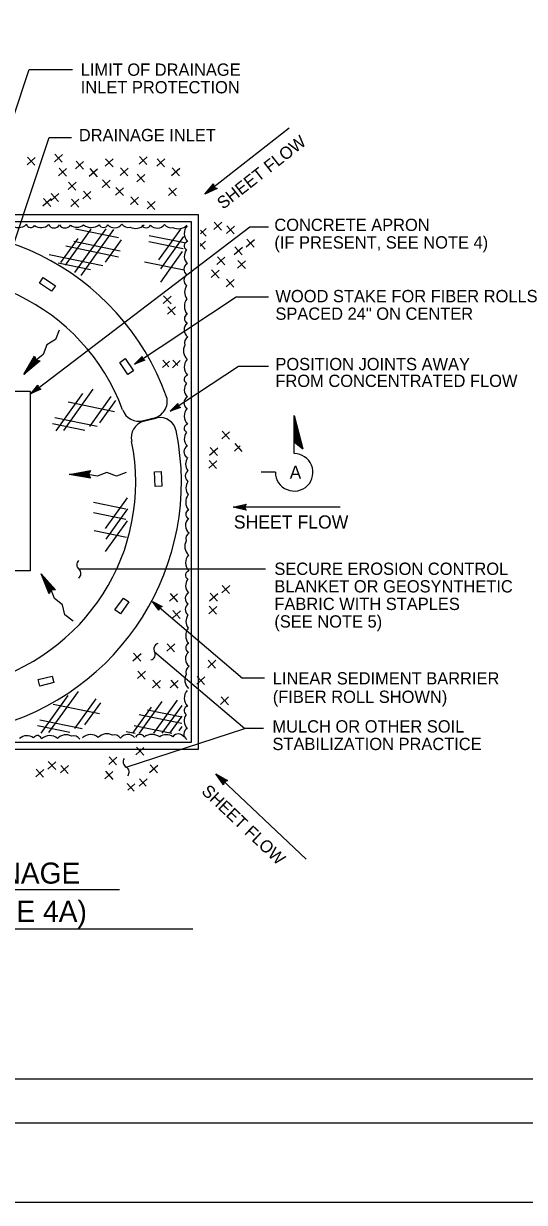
# Model space of a CAD drawing. Extents: x -894 to 866, y -476 to 714.
# Drawn here: x -469 to -184, y -476 to 195 of the extents above; entities that cross this region are included whole.
import ezdxf

# ---------------------------------------------------------------- set-up
doc = ezdxf.new("R2010")
doc.units = 0
for name, color, linetype in [('1 Control', 7, 'Continuous'), ('10 Sheet Format', 7, 'Continuous'), ('22 Misc Cnst Det', 7, 'Continuous'), ('57 Undefined', 7, 'Continuous'), ('60 Nongeo Data', 7, 'Continuous'), ('62 AsBuilt Chng', 7, 'Continuous'), ('63 Seal and Sig', 7, 'Continuous')]:
    doc.layers.add(name, color=color, linetype=linetype)

msp = doc.modelspace()

# ---------------------------------------------------------------- linework, layer by layer
at = {"layer": '1 Control'}
for p, q in [((-360.87, 103.69), (-360.87, 103.69)), ((-358.81, 101.06), (-358.81, 101.06)), ((-365.75, 97.75), (-365.75, 97.75)), ((-359.54, -232.27), (-359.54, -232.27)), ((-355.26, -238.65), (-355.26, -238.65)), ((-352.96, -236.23), (-352.96, -236.23))]:
    msp.add_line(p, q, dxfattribs=at)
for points in [[(-358.81, 101.06), (-365.75, 97.75), (-360.87, 103.69), (-360.8, 103.17), (-364.38, 98.83), (-359.29, 101.24), (-359.77, 101.43), (-363.03, 99.88), (-360.74, 102.66), (-360.68, 102.15), (-361.67, 100.94), (-360.26, 101.62), (-360.63, 101.76), (-360.87, 103.69), (-360.63, 101.76)], [(-355.26, -238.65), (-359.54, -232.27), (-352.96, -236.23), (-353.46, -236.37), (-358.28, -233.46), (-355.14, -238.14), (-355.03, -237.64), (-357.04, -234.65), (-353.95, -236.5), (-354.45, -236.64), (-355.79, -235.84), (-354.92, -237.14), (-354.83, -236.74), (-352.96, -236.23), (-354.83, -236.74)]]:
    msp.add_lwpolyline(points, close=True, dxfattribs=at)
at = {"layer": '10 Sheet Format'}
for p, q in [((-813.45, -406.04), (811.55, -406.04)), ((-863.46, -431.04), (836.55, -431.04))]:
    msp.add_line(p, q, dxfattribs=at)
for points in [[(-894.04, 713.56), (865.96, 713.56), (865.96, -476.44), (-894.04, -476.44)], [(-863.46, -431.04), (836.55, -431.04), (836.55, 668.96), (-863.46, 668.96)]]:
    msp.add_lwpolyline(points, close=True, dxfattribs=at)
at = {"layer": '22 Misc Cnst Det'}
for p, q in [((-314.93, -28.3), (-310.11, -47.2)), ((-314.93, -49.95), (-314.93, -28.3)), ((-314.93, -29.85), (-310.61, -46.8)), ((-314.93, -31.41), (-311.11, -46.39)), ((-314.93, -32.96), (-311.61, -45.99)), ((-314.93, -34.52), (-312.11, -45.58)), ((-314.93, -36.07), (-312.61, -45.18)), ((-314.93, -37.63), (-313.11, -44.77)), ((-314.93, -39.18), (-313.61, -44.37)), ((-314.93, -40.73), (-314.1, -43.96)), ((-314.93, -42.29), (-314.6, -43.56)), ((-314.93, -43.3), (-310.11, -47.2)), ((-325.62, -60.64), (-333.75, -60.64))]:
    msp.add_line(p, q, dxfattribs=at)
msp.add_arc((-314.93, -60.64), 10.69, 179.99947, 89.99996, dxfattribs=at)
at = {"layer": '57 Undefined'}
for p, q in [((-493.39, 86.08), (-465.76, 168.77)), ((-465.76, 168.77), (-441.23, 168.77)), ((-317.73, 135.34), (-365.75, 97.75)), ((-511.23, -40.05), (-454.42, 129.98)), ((-454.42, 129.98), (-441.82, 129.98)), ((-464.78, -15.8), (-340.23, 79.24)), ((-340.23, 79.24), (-329.66, 79.24)), ((-405.78, 0.97), (-347.94, 39.25)), ((-347.94, 39.25), (-329.66, 39.25)), ((-385.49, -25.88), (-346.6, -0.14)), ((-346.6, -0.14), (-329.66, -0.14)), ((-331.29, -115.86), (-437.48, -115.86)), ((-395.63, -134.27), (-344.33, -177.94)), ((-394.44, -162.92), (-343.13, -206.58)), ((-331.89, -177.94), (-344.33, -177.94)), ((-410.55, -228.57), (-343.13, -206.58)), ((-332.49, -206.58), (-343.13, -206.58)), ((-308.17, -281.04), (-359.54, -232.27)), ((-627.67, -298.24), (-414.43, -298.24)), ((-670.32, -320.58), (-372.7, -320.58))]:
    msp.add_line(p, q, dxfattribs=at)
at = {"layer": '60 Nongeo Data'}
for p, q in [((-405.78, 0.97), (-405.78, 0.97)), ((-401.51, 5.39), (-401.51, 5.39)), ((-400.03, 3.17), (-400.03, 3.17)), ((-460.81, -11.1), (-460.81, -11.1)), ((-459.19, -13.23), (-459.19, -13.23)), ((-464.78, -15.8), (-464.78, -15.8)), ((-385.49, -25.88), (-385.49, -25.88)), ((-381.22, -21.46), (-381.22, -21.46)), ((-379.75, -23.69), (-379.75, -23.69)), ((-400.81, -31.18), (-395.37, -29.74)), ((-400.72, -31.6), (-393.04, -29.55)), ((-395.63, -134.27), (-395.63, -134.27)), ((-391.93, -139.18), (-391.93, -139.18)), ((-390.2, -137.15), (-390.2, -137.15))]:
    msp.add_line(p, q, dxfattribs=at)
for points in [[(-676.27, 86.16), (-369.67, 86.16), (-369.67, -218.42), (-676.27, -218.42)], [(-671.99, 82.22), (-373.61, 82.22), (-373.61, -214.48), (-671.99, -214.48)], [(-400.03, 3.17), (-405.78, 0.97), (-401.51, 5.4), (-401.49, 4.98), (-404.62, 1.74), (-400.41, 3.35), (-400.78, 3.53), (-403.47, 2.5), (-401.47, 4.57), (-401.45, 4.15), (-402.32, 3.26), (-401.15, 3.7), (-401.44, 3.84), (-401.51, 5.4), (-401.44, 3.84)], [(-459.19, -13.23), (-464.78, -15.8), (-460.81, -11.1), (-460.77, -11.51), (-463.67, -14.95), (-459.58, -13.07), (-459.96, -12.92), (-462.58, -14.13), (-460.72, -11.93), (-460.68, -12.34), (-461.48, -13.29), (-460.35, -12.77), (-460.64, -12.65), (-460.81, -11.1), (-460.64, -12.65)], [(-379.75, -23.69), (-385.49, -25.88), (-381.22, -21.46), (-381.2, -21.88), (-384.33, -25.11), (-380.12, -23.51), (-380.49, -23.33), (-383.19, -24.36), (-381.19, -22.29), (-381.17, -22.7), (-382.03, -23.6), (-380.87, -23.15), (-381.16, -23.01), (-381.22, -21.46), (-381.16, -23.01)], [(-391.93, -139.18), (-395.63, -134.27), (-390.2, -137.15), (-390.59, -137.28), (-394.57, -135.17), (-391.86, -138.77), (-391.8, -138.37), (-393.53, -136.06), (-390.99, -137.41), (-391.38, -137.54), (-392.48, -136.96), (-391.73, -137.96), (-391.67, -137.64), (-390.2, -137.15), (-391.67, -137.64)]]:
    msp.add_lwpolyline(points, close=True, dxfattribs=at)
for centre, radius, start, end in [((-523.3, -66.28), 144.13, 19.73803, 11.782), ((-523.3, -66.28), 118.13, 20.44006, 11.34166), ((-396.9, -20.19), 9.68, 279.14156, 15.60383), ((-403.41, -21.86), 9.68, 198.98107, 285.60383), ((-398.01, -40.89), 9.68, 106.28063, 192.83945), ((-391.56, -39.11), 9.68, 12.01134, 98.77754)]:
    msp.add_arc(centre, radius, start, end, dxfattribs=at)
at = {"layer": '62 AsBuilt Chng'}
for p, q in [((-467, 114.48), (-462.42, 118.66)), ((-466.74, 118.79), (-462.55, 114.21)), ((-451.5, 116.25), (-446.92, 120.43)), ((-451.24, 120.56), (-447.05, 115.98)), ((-439.42, 112.21), (-434.84, 116.4)), ((-439.16, 116.53), (-434.97, 111.95)), ((-422.54, 113.65), (-417.96, 117.83)), ((-422.28, 117.96), (-418.09, 113.38)), ((-403.2, 114.85), (-398.62, 119.04)), ((-402.94, 119.17), (-398.75, 114.59)), ((-393.17, 113.65), (-388.59, 117.83)), ((-392.91, 117.96), (-388.72, 113.38)), ((-449.09, 108.18), (-444.5, 112.37)), ((-448.82, 112.5), (-444.64, 107.92)), ((-431.6, 107.98), (-427.02, 112.17)), ((-431.34, 112.3), (-427.15, 107.72)), ((-414.08, 108.41), (-409.5, 112.59)), ((-413.82, 112.72), (-409.63, 108.14)), ((-404.58, 104.85), (-400, 109.03)), ((-404.32, 109.17), (-400.13, 104.58)), ((-384.71, 108.41), (-380.13, 112.59)), ((-384.45, 112.72), (-380.26, 108.14)), ((-443.68, 100.32), (-439.1, 104.51)), ((-443.42, 104.64), (-439.23, 100.06)), ((-424.35, 101.53), (-419.76, 105.72)), ((-424.08, 105.85), (-419.9, 101.27)), ((-416.66, 97.19), (-412.08, 101.38)), ((-416.4, 101.51), (-412.22, 96.93)), ((-386.57, 97.01), (-381.98, 101.2)), ((-386.31, 101.33), (-382.12, 96.75)), ((-457.96, 91.06), (-453.37, 95.24)), ((-457.69, 95.37), (-453.51, 90.79)), ((-453.52, 93.88), (-448.94, 98.06)), ((-453.26, 98.2), (-449.08, 93.61)), ((-442.07, 90.65), (-437.49, 94.84)), ((-441.81, 94.97), (-437.62, 90.39)), ((-435.22, 95.08), (-430.64, 99.27)), ((-434.96, 99.4), (-430.77, 94.82)), ((-408.2, 91.95), (-403.62, 96.14)), ((-407.94, 96.27), (-403.76, 91.69)), ((-398.65, 89.35), (-394.07, 93.54)), ((-398.39, 93.67), (-394.2, 89.09)), ((-360.79, 77.55), (-356.21, 81.74)), ((-360.53, 81.87), (-356.34, 77.29)), ((-368.35, 75.21), (-365, 78.28)), ((-368.31, 77.3), (-365.13, 73.83)), ((-353.58, 75.35), (-349, 79.53)), ((-353.32, 79.67), (-349.14, 75.08)), ((-368.49, 68.18), (-365.49, 70.93)), ((-368.46, 69.58), (-365.62, 66.48)), ((-349.06, 63.4), (-344.47, 67.59)), ((-348.79, 67.72), (-344.61, 63.14)), ((-342.21, 67.84), (-337.63, 72.02)), ((-341.95, 72.16), (-337.76, 67.57)), ((-358.93, 57.7), (-354.35, 61.88)), ((-358.67, 62.02), (-354.48, 57.43)), ((-362.2, 50.27), (-357.62, 54.46)), ((-361.94, 54.59), (-357.75, 50.01)), ((-347.2, 55.66), (-342.61, 59.85)), ((-346.94, 59.98), (-342.75, 55.4)), ((-353.74, 45.03), (-349.16, 49.22)), ((-353.48, 49.35), (-349.29, 44.77)), ((-389.53, 35.48), (-384.94, 39.66)), ((-389.26, 39.79), (-385.08, 35.21)), ((-386.85, 33.68), (-382.66, 29.1)), ((-387.11, 29.36), (-382.53, 33.55)), ((-389.99, -1.04), (-385.96, 2.64)), ((-389.73, 3.28), (-386.23, -0.55)), ((-384.25, -1.08), (-379.85, 2.94)), ((-383.99, 3.24), (-381.21, 0.2)), ((-356.23, -41.55), (-351.8, -37.5)), ((-355.97, -37.23), (-351.78, -41.82)), ((-363.07, -50.86), (-358.49, -46.68)), ((-362.81, -46.55), (-358.63, -51.13)), ((-349.02, -48.64), (-345.66, -45.56)), ((-348.76, -44.32), (-344.75, -48.71)), ((-363.56, -58.22), (-358.98, -54.03)), ((-363.3, -53.9), (-359.12, -58.48)), ((-288.79, -80.45), (-349.76, -80.45)), ((-349.76, -80.45), (-349.76, -80.45)), ((-342.26, -78.79), (-342.26, -78.79)), ((-342.26, -82.13), (-342.26, -82.13)), ((-356.23, -129.37), (-351.64, -125.19)), ((-355.97, -125.05), (-351.78, -129.64)), ((-385.88, -134.05), (-381.3, -129.87)), ((-385.62, -129.74), (-381.43, -134.32)), ((-363.07, -133.81), (-358.49, -129.62)), ((-362.81, -129.49), (-358.63, -134.07)), ((-384.27, -143.73), (-379.69, -139.54)), ((-384.01, -139.41), (-379.82, -143.99)), ((-363.56, -141.16), (-358.98, -136.97)), ((-363.3, -136.84), (-359.12, -141.42)), ((-387.51, -162.58), (-382.92, -158.39)), ((-387.24, -158.26), (-383.06, -162.84)), ((-406.74, -167.96), (-402.15, -163.77)), ((-406.48, -163.64), (-402.29, -168.22)), ((-364.14, -171.9), (-359.56, -167.71)), ((-363.88, -167.58), (-359.7, -172.16)), ((-404.17, -178.14), (-399.59, -173.95)), ((-403.91, -173.82), (-399.72, -178.4)), ((-395.71, -183.38), (-391.13, -179.19)), ((-395.45, -179.06), (-391.26, -183.64)), ((-385.49, -183.4), (-380.91, -179.21)), ((-385.23, -179.08), (-381.16, -183.54)), ((-370.45, -181.31), (-365.86, -177.12)), ((-370.19, -176.99), (-366, -181.57)), ((-356.86, -192.79), (-352.28, -188.6)), ((-356.6, -188.47), (-352.41, -193.05)), ((-405.05, -221.5), (-400.47, -217.32)), ((-404.79, -217.18), (-400.6, -221.77)), ((-455.19, -229.65), (-450.61, -225.46)), ((-454.93, -225.33), (-450.74, -229.91)), ((-447.99, -231.85), (-443.41, -227.66)), ((-447.73, -227.53), (-443.54, -232.11)), ((-420.53, -227.03), (-415.95, -222.84)), ((-420.27, -222.71), (-416.09, -227.29)), ((-397.24, -231.61), (-392.66, -227.42)), ((-396.98, -227.29), (-392.79, -231.87)), ((-462.04, -234.08), (-457.46, -229.89)), ((-461.78, -229.76), (-457.59, -234.34)), ((-422.71, -235.24), (-418.13, -231.05)), ((-422.45, -230.92), (-418.27, -235.5)), ((-409.96, -237.95), (-406.13, -242.15)), ((-409.62, -241.72), (-405.64, -238.09)), ((-403.28, -239.44), (-398.7, -235.26)), ((-403.02, -235.13), (-399.17, -239.34))]:
    msp.add_line(p, q, dxfattribs=at)
for points in [[(-459.94, 47.06), (-457.79, 50.25), (-450.93, 45.63), (-453.07, 42.44)], [(-414.3, 1.97), (-411.1, 4.11), (-406.51, -2.78), (-409.71, -4.92)], [(-582, -14.43), (-465.25, -14.43), (-465.25, -116.72), (-582, -116.72)], [(-394.46, -60.37), (-390.62, -60.25), (-390.35, -68.52), (-394.19, -68.65)], [(-342.26, -82.13), (-349.76, -80.45), (-342.26, -78.79), (-342.53, -79.23), (-348.02, -80.45), (-342.53, -81.68), (-342.79, -81.24), (-346.31, -80.45), (-342.8, -79.67), (-343.06, -80.12), (-344.58, -80.45), (-343.06, -80.8), (-343.26, -80.45), (-342.26, -78.79), (-343.26, -80.45)], [(-413.88, -141.19), (-417, -138.94), (-412.15, -132.23), (-409.04, -134.48)], [(-459.83, -182.42), (-460.77, -178.69), (-452.74, -176.68), (-451.8, -180.41)]]:
    msp.add_lwpolyline(points, close=True, dxfattribs=at)
at = {"layer": '63 Seal and Sig'}
for p, q in [((-430.7, 77.73), (-445.4, 57.23)), ((-422.26, 77.99), (-440.11, 53.1)), ((-439.44, 78.02), (-415.01, 73.01)), ((-417.74, 77.62), (-436.51, 51.44)), ((-397.44, 74.31), (-377.46, 70.21)), ((-379.71, 77.83), (-392.17, 60.45)), ((-438.13, 72.51), (-447.94, 58.82)), ((-445.01, 68.29), (-415.05, 62.14)), ((-440.33, 70.98), (-413.98, 65.57)), ((-413.42, 71.7), (-422.47, 59.08)), ((-397.79, 70.88), (-378.17, 66.85)), ((-377.92, 73.73), (-391.14, 55.29)), ((-454.47, 63.39), (-423.9, 57.11)), ((-378.67, 65.11), (-391.14, 47.73)), ((-449.32, 58.68), (-430.92, 54.91)), ((-400.2, 59.19), (-377.68, 54.57)), ((-468.88, -5.02), (-462.74, 5.53)), ((-459.5, 2.79), (-468.88, -5.02)), ((-467.03, -2.83), (-462.53, 4.91)), ((-460.14, 2.9), (-467.03, -2.83)), ((-465.19, -0.65), (-462.31, 4.29)), ((-460.79, 3.02), (-465.19, -0.65)), ((-463.3, 1.58), (-462.08, 3.67)), ((-461.44, 3.13), (-463.3, 1.58)), ((-462.74, 5.53), (-461.92, 3.22)), ((-461.92, 3.22), (-459.5, 2.79)), ((-429.52, -13.3), (-446.37, -36.8)), ((-435.38, -15.7), (-450.66, -37.01)), ((-419.29, -17.52), (-431.48, -34.52)), ((-416.71, -19.79), (-425.76, -32.41)), ((-443.62, -20.52), (-417.27, -25.92)), ((-452.61, -32.81), (-434.21, -36.59)), ((-451.17, -29.46), (-427.19, -34.38)), ((-442.99, -61.88), (-430.98, -59.7)), ((-440.12, -61.87), (-431.31, -60.27)), ((-430.98, -59.7), (-432.2, -61.83)), ((-430.96, -63.95), (-442.99, -61.88)), ((-431.29, -63.39), (-440.12, -61.87)), ((-437.26, -61.85), (-431.63, -60.84)), ((-431.62, -62.82), (-437.26, -61.85)), ((-434.34, -61.84), (-431.96, -61.41)), ((-431.96, -62.25), (-434.34, -61.84)), ((-432.2, -61.83), (-430.96, -63.95)), ((-429.23, -77.72), (-410.83, -81.5)), ((-410.12, -75.24), (-422.58, -92.62)), ((-429.23, -83.57), (-410.83, -87.34)), ((-409.77, -81.42), (-422.23, -98.81)), ((-428.88, -93.87), (-410.48, -97.65)), ((-410.12, -88.3), (-422.58, -105.68)), ((-454.43, -129.77), (-459.07, -118.49)), ((-459.07, -118.49), (-450.84, -127.5)), ((-454.13, -129.19), (-457.53, -120.91)), ((-457.53, -120.91), (-451.49, -127.52)), ((-453.82, -128.61), (-456.01, -123.32)), ((-456.01, -123.32), (-452.15, -127.55)), ((-453.52, -128.02), (-454.44, -125.79)), ((-454.44, -125.79), (-452.81, -127.57)), ((-450.84, -127.5), (-453.29, -127.59)), ((-453.29, -127.59), (-454.43, -129.77)), ((-443.89, -187.8), (-459.16, -209.11)), ((-438.02, -185.4), (-454.87, -208.89)), ((-452.12, -192.61), (-425.77, -198.02)), ((-427.8, -189.62), (-439.98, -206.62)), ((-425.22, -191.89), (-434.27, -204.51)), ((-396.31, -194.39), (-406.97, -209.26)), ((-390.27, -191.1), (-403.29, -209.26)), ((-381.48, -190.35), (-395.04, -209.26)), ((-378.88, -193.39), (-390.25, -209.26)), ((-403.19, -198.6), (-378.88, -203.59)), ((-398.51, -195.92), (-378.88, -199.94)), ((-378.88, -199.47), (-385.89, -209.26)), ((-461.11, -204.91), (-442.71, -208.68)), ((-459.67, -201.56), (-435.7, -206.48)), ((-406.06, -204.86), (-384.63, -209.26)), ((-378.88, -205.33), (-380.65, -207.81)), ((-410.52, -208.21), (-405.43, -209.26))]:
    msp.add_line(p, q, dxfattribs=at)
for points in [[(-448.72, 20.39), (-450.75, 14.91), (-455.82, 11.98), (-457.86, 6.49), (-461.92, 3.22), (-468.88, -5.02)], [(-410.57, -60.74), (-416.06, -62.75), (-421.58, -60.79), (-427.07, -62.8), (-432.2, -61.83), (-442.99, -61.88)], [(-440.86, -145.33), (-445.49, -141.75), (-446.76, -136.04), (-451.38, -132.45), (-453.29, -127.59), (-459.07, -118.49)]]:
    msp.add_lwpolyline(points, dxfattribs=at)
for centre, radius, start, end in [((-472.04, 85.55), 6.81, 229.99864, 313.35356), ((-464.94, 81.2), 2.5, 194.05779, 329.32331), ((-417.23, 83.82), 5.21, 222.12921, 323.70498), ((-409.62, 82.9), 4.04, 212.34743, 287.37963), ((-459.1, 85.1), 6.36, 234.50015, 312.8354), ((-451.62, 82.05), 3.55, 207.02108, 329.19133), ((-445.38, 82.36), 3.83, 213.69049, 323.34032), ((-438.67, 85.4), 6.46, 235.65603, 306.69733), ((-430.46, 86.08), 7.3, 233.3979, 307.93528), ((-423.53, 81.44), 2.68, 204.51964, 335.48036), ((-405.23, 84.86), 6.63, 241.36336, 316.84578), ((-399.22, 81.25), 2.68, 204.51964, 335.48036), ((-392.92, 83.64), 5.21, 222.12921, 323.70498), ((-385.3, 82.71), 4.04, 212.34743, 287.37963), ((-380.92, 84.67), 6.63, 241.36336, 316.84578), ((-370.7, 75.41), 6.81, 139.99864, 223.35356), ((-375.05, 68.31), 2.5, 104.05779, 239.32331), ((-371.15, 62.47), 6.36, 144.50015, 222.8354), ((-374.19, 54.99), 3.55, 117.02108, 239.19133), ((-373.89, 48.75), 3.83, 123.69049, 233.34032), ((-370.85, 42.03), 6.46, 145.65603, 216.69733), ((-370.17, 33.83), 7.3, 143.3979, 217.93528), ((-374.81, 26.9), 2.68, 114.51964, 245.48036), ((-372.42, 20.6), 5.21, 132.12921, 233.70498), ((-373.35, 12.98), 4.04, 122.34743, 197.37963), ((-371.39, 8.6), 6.63, 151.36336, 226.84578), ((-370.7, -0.61), 6.81, 139.99864, 223.35356), ((-375.05, -7.71), 2.5, 104.05779, 239.32331), ((-371.15, -13.55), 6.36, 144.50015, 222.8354), ((-374.19, -21.04), 3.55, 117.02108, 239.19133), ((-370.7, -28.52), 6.81, 139.99864, 223.35356), ((-375.05, -35.62), 2.5, 104.05779, 239.32331), ((-371.15, -41.46), 6.36, 144.50015, 222.8354), ((-374.19, -48.94), 3.55, 117.02108, 239.19133), ((-370.28, -55.86), 6.46, 145.65603, 216.69733), ((-373.14, -62.72), 3.83, 123.69049, 233.34032), ((-370.09, -69.44), 6.46, 145.65603, 216.69733), ((-369.41, -77.65), 7.3, 143.3979, 217.93528), ((-371.67, -90.88), 5.21, 132.12921, 233.70498), ((-374.05, -84.57), 2.68, 114.51964, 245.48036), ((-370.63, -102.87), 6.63, 151.36336, 226.84578), ((-372.59, -98.49), 4.04, 122.34743, 197.37963), ((-435.5, -113.27), 3.27, 131.7958, 232.60623), ((-369.95, -112.09), 6.81, 139.99864, 223.35356), ((-439.67, -118.37), 3.27, 308.60081, 49.41123), ((-374.29, -119.19), 2.5, 104.05779, 239.32331), ((-370.39, -125.03), 6.36, 144.50015, 222.8354), ((-373.44, -132.51), 3.55, 117.02108, 239.19133), ((-373.14, -138.75), 3.83, 123.69049, 233.34032), ((-370.09, -145.47), 6.46, 145.65603, 216.69733), ((-369.41, -153.67), 7.3, 143.3979, 217.93528), ((-391.6, -161.3), 3.27, 108.86915, 209.67958), ((-374.05, -160.6), 2.68, 114.51964, 245.48036), ((-397.36, -164.38), 3.27, 285.67415, 26.48458), ((-371.67, -166.9), 5.21, 132.12921, 233.70498), ((-372.59, -174.52), 4.04, 122.34743, 197.37963), ((-370.63, -178.9), 6.63, 151.36336, 226.84578), ((-370.75, -189.25), 6.81, 139.99864, 223.35356), ((-375.1, -196.35), 2.5, 104.05779, 239.32331), ((-371.2, -202.19), 6.36, 144.50015, 222.8354), ((-374.24, -209.67), 3.55, 117.02108, 239.19133), ((-466.99, -216.98), 6.36, 54.50015, 132.8354), ((-461.15, -213.08), 2.5, 14.05779, 149.32331), ((-454.05, -217.42), 6.81, 49.99864, 133.35356), ((-444.84, -216.74), 6.63, 61.36336, 136.84578), ((-440.45, -214.78), 4.04, 32.34743, 107.37963), ((-430.87, -216.86), 6.81, 49.99864, 133.35356), ((-421.65, -216.18), 6.63, 61.36336, 136.84578), ((-417.27, -214.22), 4.04, 32.34743, 107.37963), ((-409.66, -215.14), 5.21, 42.12921, 143.70498), ((-402.79, -212.57), 2.68, 24.51964, 155.48036), ((-395.86, -217.21), 7.3, 53.3979, 127.93527), ((-387.65, -216.53), 6.46, 55.65603, 126.69733), ((-380.94, -213.48), 3.83, 33.69049, 143.34032), ((-409.08, -225.58), 3.27, 143.11074, 243.92116), ((-412.17, -231.4), 3.27, 319.91574, 60.72617)]:
    msp.add_arc(centre, radius, start, end, dxfattribs=at)

# ---------------------------------------------------------------- texts
at = {"layer": '57 Undefined'}
for s, height, p in [('LIMIT OF DRAINAGE', 7, (-436.46, 165.17)), ('INLET PROTECTION', 7, (-436.46, 155.17)), ('DRAINAGE INLET', 7, (-437.56, 127.91)), ('CONCRETE APRON ', 7, (-326.24, 76.79)), ('(IF PRESENT, SEE NOTE 4)', 7, (-326.24, 66.79)), ('WOOD STAKE FOR FIBER ROLLS', 7, (-325.64, 36.21)), ('SPACED 24" ON CENTER', 7, (-325.64, 26.21)), ('POSITION JOINTS AWAY ', 7, (-325.64, -2.51)), ('FROM CONCENTRATED FLOW', 7, (-325.64, -12.04)), ('A', 7.39, (-317.53, -64.34)), ('SECURE EROSION CONTROL ', 7, (-326.24, -119.07)), ('BLANKET OR GEOSYNTHETIC', 7, (-326.24, -129.07)), ('FABRIC WITH STAPLES ', 7, (-326.24, -139.07)), ('(SEE NOTE 5)', 7, (-326.24, -149.07)), ('LINEAR SEDIMENT BARRIER', 7, (-327.13, -181.47)), ('(FIBER ROLL SHOWN)', 7, (-327.13, -191.97)), ('MULCH OR OTHER SOIL ', 7, (-327.32, -208.83)), ('STABILIZATION PRACTICE', 7, (-327.32, -218.83)), ('TEMPORARY DRAINAGE', 12, (-626.6, -294.89)), ('INLET PROTECTION (TYPE 4A)', 12, (-669.26, -316.68))]:
    msp.add_text(s, height=height, dxfattribs=at).set_placement(p)
for rotation, p in [(38.0502, (-355.42, 88.8)), (316.4904, (-368.21, -242.91))]:
    msp.add_text('SHEET FLOW', height=7, rotation=rotation, dxfattribs=at).set_placement(p)
at = {"layer": '62 AsBuilt Chng'}
msp.add_text('SHEET FLOW', height=7.5, dxfattribs=at).set_placement((-349.32, -92.67))

doc.saveas('drawing.dxf')
